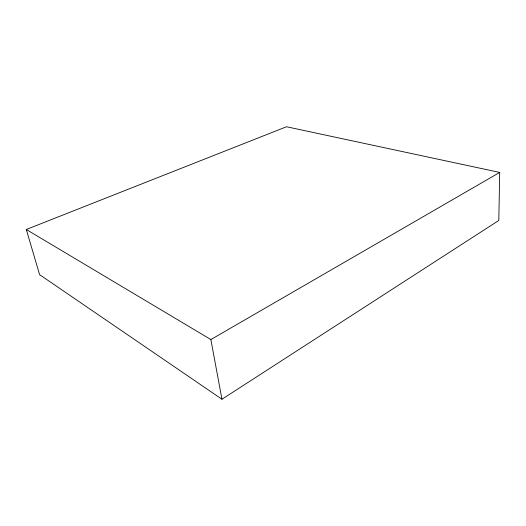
<?xml version="1.0" encoding="UTF-8"?>
<svg xmlns="http://www.w3.org/2000/svg" width="526" height="526" viewBox="0 0 526 526"><rect width="100%" height="100%" fill="white"/><g stroke="black" fill="none" stroke-linecap="round" stroke-linejoin="round"><path stroke-width="0.79" d="M499.7 172.423L498.806 220.453L221.952 399.247L39.601 274.657L26.3 229.494L286.525 126.753L499.7 172.423L210.867 339.553L26.3 229.494M210.867 339.553L221.952 399.247"/></g></svg>
